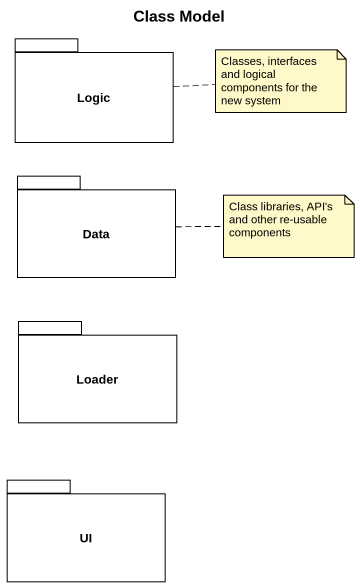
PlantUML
@startuml
title Class Model
package Logic {
}
package Data {
}
package Loader {
}
package UI {
}
note right of Logic : Classes, interfaces and logical components for the new system
note right of Data : Class libraries, API's and other re-usable components
@enduml
